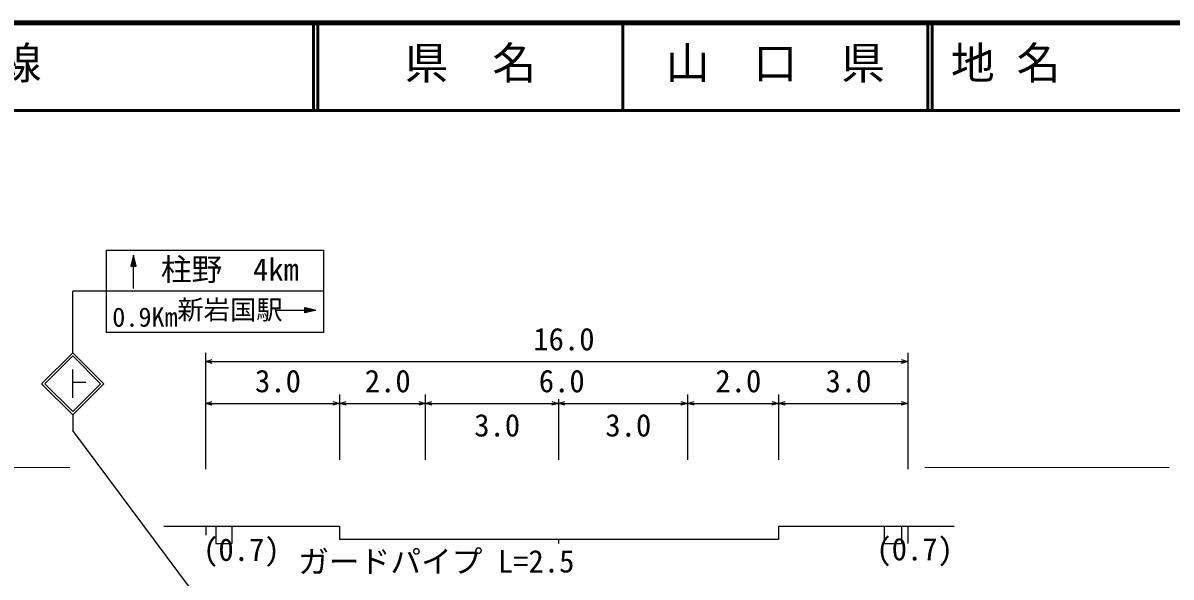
# Model space of a CAD drawing. Units: millimetres, scale not verified. Extents: x 40000 to 680000, y 20000 to 380000.
# Drawn here: x 264642 to 395468, y 316805 to 380000 of the extents above; entities that cross this region are included whole.
import ezdxf
from ezdxf.enums import TextEntityAlignment as Align

# ---------------------------------------------------------------- set-up
doc = ezdxf.new("R2010")
doc.units = ezdxf.units.MM
doc.header["$LTSCALE"] = 1000
for name, color, linetype, lineweight in [('M-BGD', 7, 'Continuous', 25), ('M-STR-HTXT', 7, 'Continuous', 13), ('M-STR-STRC', 7, 'Continuous', 25), ('M-TTL', 2, 'Continuous', 140), ('M-TTL-LINE', 7, 'Continuous', 50), ('M-TTL-TXT', 7, 'Continuous', 13)]:
    doc.layers.add(name, color=color, linetype=linetype, lineweight=lineweight)
doc.styles.add('ＭＳ ゴシック', font='')
doc.styles.get('ＭＳ ゴシック').set_extended_font_data('MS Gothic')

msp = doc.modelspace()

# ---------------------------------------------------------------- linework, layer by layer
at = {"layer": 'M-BGD'}
for p, q in [((285470, 329112), (285470, 342392)), ((285470, 341392), (286220, 341606)), ((364720, 341608), (365470, 341392)), ((365470, 342392), (365470, 329112)), ((286220, 341177), (285470, 341392)), ((285470, 341392), (365470, 341392)), ((365470, 341392), (364720, 341179)), ((300712, 337610), (300712, 330182)), ((310487, 337610), (310487, 330182)), ((340367, 337610), (340367, 330182)), ((350737, 337610), (350737, 330182)), ((285470, 336610), (286220, 336824)), ((286220, 336395), (285470, 336610)), ((285470, 336610), (300712, 336610)), ((299962, 336826), (300712, 336610)), ((300712, 336610), (299962, 336397)), ((300712, 336610), (301462, 336824)), ((301462, 336395), (300712, 336610)), ((300712, 336610), (310487, 336610)), ((309737, 336826), (310487, 336610)), ((310487, 336610), (309737, 336397)), ((310487, 336610), (311237, 336824)), ((311237, 336395), (310487, 336610)), ((310487, 336610), (325656, 336610)), ((324906, 336826), (325656, 336610)), ((325656, 336610), (324906, 336397)), ((325656, 337110), (325656, 330182)), ((325656, 336610), (326406, 336824)), ((326406, 336395), (325656, 336610)), ((325656, 336610), (340367, 336610)), ((339617, 336826), (340367, 336610)), ((340367, 336610), (339617, 336397)), ((340367, 336610), (341117, 336824)), ((341117, 336395), (340367, 336610)), ((340367, 336610), (350737, 336610)), ((349987, 336826), (350737, 336610)), ((350737, 336610), (349987, 336397)), ((350737, 336610), (351487, 336824)), ((351487, 336395), (350737, 336610)), ((350737, 336610), (365470, 336610)), ((364720, 336826), (365470, 336610)), ((365470, 336610), (364720, 336397)), ((280701, 322622), (300712, 322622)), ((285470, 322622), (285470, 321568)), ((286613, 322622), (286613, 320638)), ((288459, 322622), (288459, 320638)), ((300712, 322622), (300712, 321130)), ((350737, 322622), (370748, 322622)), ((350737, 322622), (350737, 321130)), ((362763, 322622), (362763, 320638)), ((364766, 322622), (364766, 320638)), ((365470, 322622), (365470, 320638)), ((286613, 320638), (288459, 320638)), ((300712, 321130), (350737, 321130)), ((325656, 321130), (325656, 320638)), ((362763, 320638), (364766, 320638))]:
    msp.add_line(p, q, dxfattribs=at)
at = {"layer": 'M-STR-HTXT'}
for p, q in [((254746, 329316), (269997, 329316)), ((367425, 329316), (395272, 329316))]:
    msp.add_line(p, q, dxfattribs=at)
at = {"layer": 'M-STR-STRC'}
for p, q in [((274156, 344694), (274156, 354098)), ((274156, 354098), (298902, 354098)), ((277241, 353505), (276929, 352255)), ((276976, 352287), (277241, 353374)), ((277023, 352333), (277241, 353249)), ((277554, 352255), (277241, 353505)), ((277241, 349720), (277241, 353505)), ((277241, 353377), (277507, 352287)), ((277241, 353249), (277460, 352333)), ((298902, 354098), (298902, 344694)), ((276929, 352255), (277554, 352255)), ((277507, 352287), (276976, 352287)), ((277460, 352333), (277023, 352333)), ((277070, 352380), (277241, 353124)), ((277413, 352380), (277070, 352380)), ((277116, 352427), (277241, 352996)), ((277366, 352427), (277116, 352427)), ((277163, 352474), (277241, 352871)), ((277320, 352474), (277163, 352474)), ((277210, 352521), (277241, 352743)), ((277273, 352521), (277210, 352521)), ((277241, 353124), (277413, 352380)), ((277241, 352996), (277366, 352427)), ((277241, 352871), (277320, 352474)), ((277241, 352521), (277241, 352743)), ((277241, 352743), (277273, 352521)), ((270309, 342392), (270309, 349396)), ((298902, 349396), (270309, 349396)), ((293432, 347247), (298014, 347247)), ((296764, 346935), (296764, 347560)), ((296764, 347560), (298014, 347247)), ((298014, 347247), (296764, 346935)), ((297886, 347247), (296795, 347513)), ((296795, 347513), (296795, 346982)), ((296795, 346982), (297883, 347247)), ((297758, 347247), (296842, 347466)), ((296842, 347466), (296842, 347028)), ((296842, 347028), (297758, 347247)), ((297633, 347247), (296889, 347419)), ((296889, 347419), (296889, 347075)), ((296889, 347075), (297633, 347247)), ((297504, 347247), (296936, 347372)), ((296936, 347372), (296936, 347122)), ((296936, 347122), (297504, 347247)), ((297379, 347247), (296983, 347325)), ((296983, 347325), (296983, 347169)), ((296983, 347169), (297379, 347247)), ((297251, 347247), (297029, 347278)), ((297029, 347278), (297029, 347216)), ((297029, 347247), (297251, 347247)), ((297029, 347216), (297251, 347247)), ((298902, 344694), (274156, 344694)), ((266773, 338856), (270309, 342392)), ((267127, 338856), (270309, 342038)), ((270309, 342392), (273844, 338856)), ((273491, 338856), (270309, 342038)), ((270309, 337246), (270309, 340472)), ((270309, 335321), (266773, 338856)), ((270309, 335674), (267127, 338856)), ((270309, 339018), (271809, 339018)), ((273844, 338856), (270309, 335321)), ((270309, 335674), (273491, 338856)), ((270309, 335321), (270309, 333533)), ((299331, 294583), (270309, 333533))]:
    msp.add_line(p, q, dxfattribs=at)
at = {"layer": 'M-TTL'}
msp.add_line((680000, 380000), (40000, 380000), dxfattribs=at)
at = {"layer": 'M-TTL-LINE'}
for p, q in [((297750, 380000), (297750, 370000)), ((298250, 380000), (298250, 370000)), ((333000, 380000), (333000, 370000)), ((367750, 380000), (367750, 370000)), ((368250, 380000), (368250, 370000)), ((40000, 370000), (680000, 370000))]:
    msp.add_line(p, q, dxfattribs=at)

# ---------------------------------------------------------------- texts
at = {"layer": 'M-BGD', "style": 'ＭＳ ゴシック'}
for s, p in [('16.0', (322795, 341892)), ('3.0', (291083, 337110)), ('2.0', (303591, 337110)), ('6.0', (323419, 337110)), ('2.0', (343544, 337110)), ('3.0', (356095, 337110)), ('3.0', (316063, 332064)), ('3.0', (331003, 332064)), ('(0.7)', (285171, 317878)), ('(0.7)', (361890, 317937))]:
    msp.add_text(s, height=2566, dxfattribs=at).set_placement(p, align=Align.BOTTOM_LEFT)
at = {"layer": 'M-STR-HTXT', "style": 'ＭＳ ゴシック'}
msp.add_text('ガードパイプ L=2.5', height=2566, rotation=0.1, dxfattribs=at).set_placement((296012, 316501), align=Align.BOTTOM_LEFT)
at = {"layer": 'M-STR-STRC', "style": 'ＭＳ ゴシック'}
for s, height, p in [('柱野\u30004km', 2566, (280351, 349832)), ('新岩国駅', 2199, (282228, 345530)), ('Km', 2199, (279274, 344694))]:
    msp.add_text(s, height=height, dxfattribs=at).set_placement(p, align=Align.BOTTOM_LEFT)
msp.add_text('0.9', height=2199, rotation=0.1, dxfattribs=at).set_placement((274815, 344694), align=Align.BOTTOM_LEFT)
at = {"layer": 'M-TTL-TXT', "style": 'ＭＳ ゴシック'}
for s, p in [('主要地方道岩国大竹線', (216734, 372500)), ('県\u3000名', (308125, 372500)), ('山\u3000口\u3000県', (337875, 372500)), ('地 名', (370380, 372500))]:
    msp.add_text(s, height=3666, dxfattribs=at).set_placement(p, align=Align.BOTTOM_LEFT)

doc.saveas('drawing.dxf')
